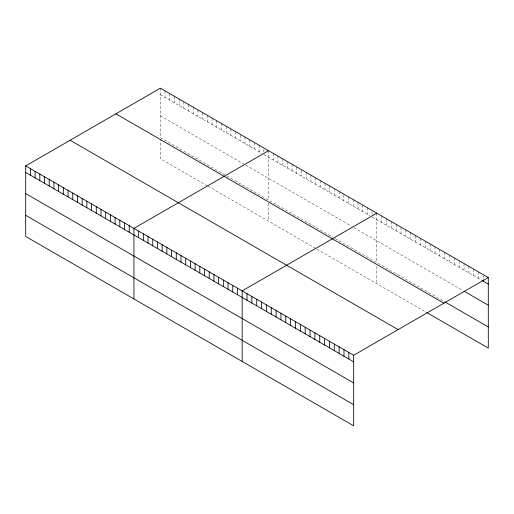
<?xml version="1.0" encoding="UTF-8"?>
<svg xmlns="http://www.w3.org/2000/svg" width="514" height="514" viewBox="0 0 514 514"><rect width="100%" height="100%" fill="white"/><g stroke="black" fill="none" stroke-linecap="round" stroke-linejoin="round"><path stroke-width="0.39" stroke-dasharray="2.57 1.93" d="M160.323 88.183L160.323 137.611L226.205 175.647M160.323 94.73L261.832 153.339M263.849 154.502L370.067 215.822M372.085 216.992L481.374 280.091M160.323 115.856L245.03 164.756M245.698 165.142L351.242 226.076M353.934 227.631L462.671 290.41M226.873 176.039L332.417 236.973M335.109 238.522L443.974 301.377M207.38 185.901L160.323 158.736L160.323 139.121M208.054 186.293L315.615 248.391M316.958 249.168L425.271 311.702M483.449 275.472L483.449 279.108M478.605 271.945L478.605 278.492M473.754 269.143L473.754 275.69M468.909 266.342L468.909 272.889M464.058 263.547L464.058 270.094M459.208 260.746L459.208 267.293M454.363 257.944L454.363 264.492M449.512 255.15L449.512 261.697M444.668 252.348L444.668 258.895M439.817 249.547L439.817 256.094M434.966 246.752L434.966 253.299M430.122 243.951L430.122 250.498M425.271 241.15L425.271 247.697M420.426 238.355L420.426 244.902M415.575 235.553L415.575 242.1M410.725 232.752L410.725 239.299M405.88 229.957L405.88 236.504M401.029 227.156L401.029 233.703M396.178 224.355L396.178 230.902M391.334 221.56L391.334 228.107M386.483 218.758L386.483 225.305M381.639 215.957L381.639 222.504M376.788 213.162L376.788 262.59M376.788 266.361L376.788 283.709M372.085 211.897L372.085 214.807M367.375 207.727L367.375 214.274M362.672 205.009L362.672 211.556M357.962 202.291L357.962 208.838M353.259 199.573L353.259 206.12M348.556 196.862L348.556 203.403M343.847 194.87L343.847 200.691M339.144 191.426L339.144 197.974M334.434 188.709L334.434 195.256M329.731 185.991L329.731 192.538M325.028 183.273L325.028 189.82M320.318 180.555L320.318 187.102M315.615 177.844L315.615 184.385M310.906 175.126L310.906 181.673M306.203 172.408L306.203 178.956M301.493 170.417L301.493 176.238M296.79 166.973L296.79 173.52M292.087 164.255L292.087 170.802M287.377 161.544L287.377 168.084M282.674 158.826L282.674 165.367M277.965 156.108L277.965 162.655M273.262 153.39L273.262 159.938M268.559 150.673L268.559 200.1M268.559 203.12L268.559 221.219M263.849 149.413L263.849 152.317M259.146 145.237L259.146 151.784M254.436 142.526L254.436 149.066M249.733 139.808L249.733 146.349M245.03 137.09L245.03 143.637M240.321 135.098L240.321 140.92M235.618 131.655L235.618 138.202M230.908 128.937L230.908 135.484M226.205 126.219L226.205 132.766M221.495 123.508L221.495 130.048M216.792 120.79L216.792 127.337M212.089 118.072L212.089 124.619M207.38 115.354L207.38 121.902M202.677 112.637L202.677 119.184M197.967 109.919L197.967 116.466M193.264 107.201L193.264 113.748M188.561 104.49L188.561 111.03M183.851 101.772L183.851 108.319M179.148 99.054L179.148 105.601M174.439 96.336L174.439 102.884M169.736 93.619L169.736 100.166M165.033 90.901L165.033 97.448"/><path stroke-width="0.77" d="M25.7 165.913L353.677 355.264L353.677 425.817L25.7 236.459L25.7 165.913L160.323 88.183L488.3 277.541L488.3 348.087L426.659 312.499M268.559 150.673L133.929 228.396L133.929 298.949M376.788 213.162L242.165 290.885L242.165 361.432M353.677 355.264L488.3 277.541M482.068 280.49L488.3 284.088M464.058 291.213L488.3 305.207M444.668 301.776L488.3 326.968M115.901 113.838L443.871 303.189M70.129 140.264L398.099 329.615M25.7 172.453L353.677 361.811M25.7 193.579L353.677 382.93M25.7 215.34L353.677 404.691M483.449 279.834L483.449 281.286M348.826 352.469L348.826 359.01M343.982 349.668L343.982 356.215M339.131 346.866L339.131 353.414M334.28 344.072L334.28 350.612M329.435 341.27L329.435 347.817M324.585 338.469L324.585 345.016M319.74 335.674L319.74 342.215M314.889 332.873L314.889 339.42M310.038 330.072L310.038 336.619M305.194 327.277L305.194 333.817M300.343 324.475L300.343 331.022M295.499 321.674L295.499 328.221M290.648 318.879L290.648 325.42M285.797 316.078L285.797 322.625M280.952 313.277L280.952 319.824M276.102 310.482L276.102 317.022M271.257 307.68L271.257 314.227M266.406 304.879L266.406 311.426M261.555 302.084L261.555 308.625M256.711 299.283L256.711 305.83M251.86 296.482L251.86 303.029M247.016 293.687L247.016 300.227M237.462 288.168L237.462 294.715M232.752 285.45L232.752 291.997M228.049 282.732L228.049 289.279M223.339 280.014L223.339 286.561M218.636 277.303L218.636 283.844M213.927 274.585L213.927 281.132M209.224 271.867L209.224 278.415M204.521 269.15L204.521 275.697M199.811 266.432L199.811 272.979M195.108 263.714L195.108 270.261M190.398 260.996L190.398 267.543M185.695 258.285L185.695 264.826M180.992 255.567L180.992 262.114M176.283 252.849L176.283 259.397M171.58 250.132L171.58 256.679M166.87 247.414L166.87 253.961M162.167 244.696L162.167 251.243M157.464 241.985L157.464 248.525M152.754 239.267L152.754 245.808M148.051 236.549L148.051 243.096M143.342 233.831L143.342 240.379M138.639 231.114L138.639 237.661M129.226 225.678L129.226 232.225M124.523 222.967L124.523 229.507M119.813 220.249L119.813 226.796M115.11 217.531L115.11 224.078M110.401 214.813L110.401 221.361M105.698 212.096L105.698 218.643M100.995 209.378L100.995 215.925M96.285 206.66L96.285 213.207M91.582 203.949L91.582 210.489M86.872 201.231L86.872 207.778M82.169 198.513L82.169 205.06M77.466 195.795L77.466 202.343M72.757 193.078L72.757 199.625M68.054 190.36L68.054 196.907M63.344 187.642L63.344 194.189M58.641 184.931L58.641 191.471M53.931 182.213L53.931 188.76M49.228 179.495L49.228 186.042M44.525 176.777L44.525 183.325M39.816 174.06L39.816 180.607M35.113 171.342L35.113 177.889M30.403 168.624L30.403 175.171"/></g></svg>
